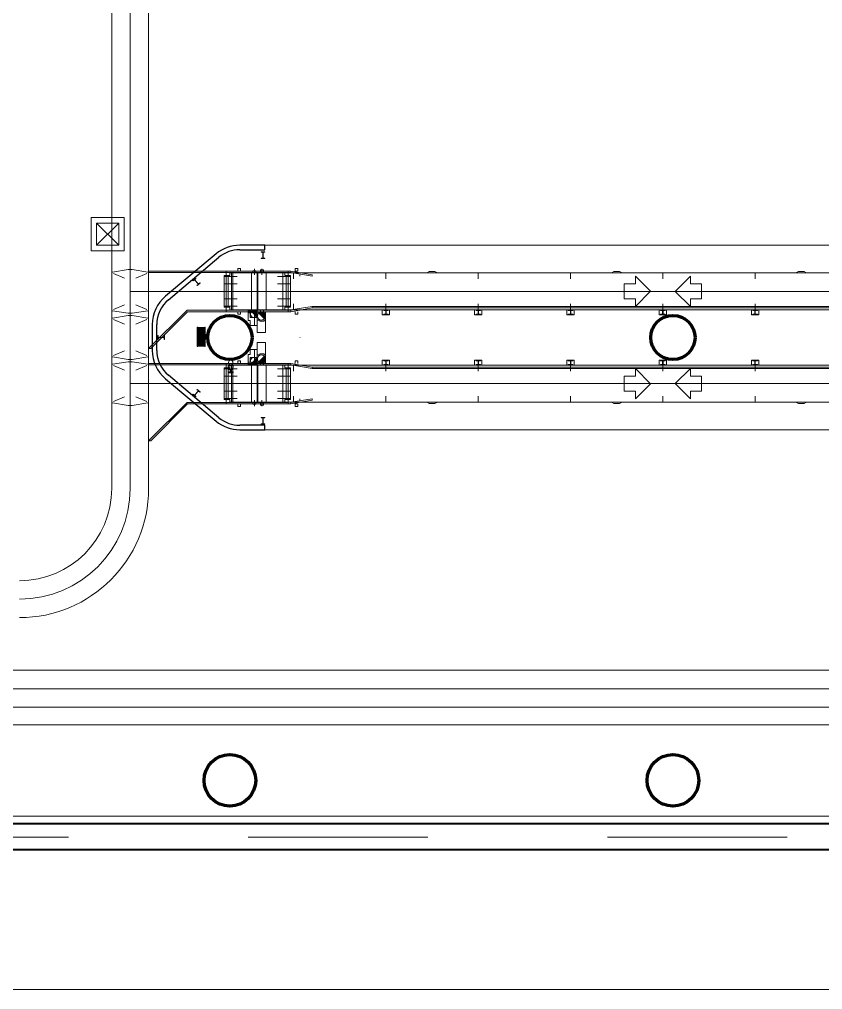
# Model space of a CAD drawing. Header units: metres. Extents: x 1807 to 3745, y 842 to 1968.
# Drawn here: x 3480.3 to 3502.06, y 1254.33 to 1280.62 of the extents above; entities that cross this region are included whole.
import ezdxf

# ---------------------------------------------------------------- set-up
doc = ezdxf.new("R2010")
doc.units = ezdxf.units.M
doc.header["$MEASUREMENT"] = 0
doc.linetypes.add('DGN1', pattern=[7.299439, 0, -7.299439])
doc.linetypes.add('DGN2', pattern=[9.732586, 4.866293, -4.866293])
doc.layers.add('Level 1', color=7, linetype='Continuous', lineweight=0)

msp = doc.modelspace()

# ---------------------------------------------------------------- linework, layer by layer
at = {"layer": 'Level 1', "color": 7, "linetype": 'Continuous', "lineweight": 0}
for p, q in [((3482.8, 1267.909), (3482.8, 1392.8)), ((3483.8, 1267.909), (3483.8, 1392.8)), ((3482.24, 1275.25), (3483.14, 1275.25)), ((3482.24, 1274.35), (3482.24, 1275.25)), ((3482.39, 1275.1), (3482.99, 1274.5)), ((3482.99, 1275.1), (3482.39, 1274.5)), ((3483.14, 1275.25), (3483.14, 1274.35)), ((3483.14, 1274.35), (3482.24, 1274.35)), ((3485.627, 1274.266), (3484.257, 1273.116)), ((3511.63, 1274.5), (3486.27, 1274.5)), ((3482.8, 1273.749), (3482.8, 1272.751)), ((3483.25, 1273.845), (3482.821, 1273.774)), ((3482.85, 1273.738), (3483.15, 1273.611)), ((3483.35, 1273.845), (3483.25, 1273.845)), ((3483.35, 1273.845), (3483.779, 1273.774)), ((3483.75, 1273.738), (3483.45, 1273.611)), ((3485.18, 1273.8), (3483.8, 1273.8)), ((3485.18, 1273.76), (3483.8, 1273.76)), ((3483.8, 1273.749), (3483.8, 1272.751)), ((3483.8, 1273.749), (3483.8, 1272.751)), ((3485.9, 1273.8), (3485.18, 1273.8)), ((3485.9, 1273.76), (3485.18, 1273.76)), ((3485.9, 1273.8), (3487.654, 1273.8)), ((3485.9, 1273.8), (3485.9, 1272.7)), ((3485.9, 1273.76), (3487.654, 1273.76)), ((3485.997, 1273.75), (3486.047, 1273.75)), ((3485.997, 1273.68), (3485.997, 1273.75)), ((3511.853, 1273.75), (3486.047, 1273.75)), ((3486.07, 1273.75), (3487.462, 1273.75)), ((3486.215, 1273.8), (3486.215, 1273.87)), ((3486.215, 1273.87), (3486.285, 1273.87)), ((3486.285, 1273.8), (3486.285, 1273.87)), ((3486.589, 1273.76), (3486.739, 1273.76)), ((3486.624, 1273.81), (3486.704, 1273.81)), ((3486.624, 1273.81), (3486.624, 1273.76)), ((3486.704, 1273.81), (3486.704, 1273.76)), ((3486.768, 1273.76), (3486.968, 1273.76)), ((3486.828, 1273.83), (3486.828, 1273.76)), ((3486.828, 1273.83), (3486.908, 1273.83)), ((3486.908, 1273.83), (3486.908, 1273.76)), ((3487.489, 1273.75), (3487.439, 1273.75)), ((3487.489, 1273.68), (3487.489, 1273.75)), ((3487.654, 1273.76), (3487.654, 1273.8)), ((3488.228, 1273.7), (3487.654, 1273.8)), ((3487.654, 1273.76), (3488.228, 1273.66)), ((3487.728, 1273.75), (3487.728, 1273.59)), ((3487.768, 1273.8), (3487.768, 1273.87)), ((3487.768, 1273.87), (3487.838, 1273.87)), ((3487.768, 1273.8), (3487.838, 1273.8)), ((3487.838, 1273.8), (3487.838, 1273.87)), ((3490.228, 1273.75), (3490.228, 1273.59)), ((3491.334, 1273.75), (3491.403, 1273.79)), ((3491.553, 1273.79), (3491.403, 1273.79)), ((3491.553, 1273.79), (3491.623, 1273.75)), ((3492.728, 1273.75), (3492.728, 1273.59)), ((3495.228, 1273.75), (3495.228, 1273.59)), ((3496.334, 1273.75), (3496.403, 1273.79)), ((3496.553, 1273.79), (3496.403, 1273.79)), ((3496.553, 1273.79), (3496.623, 1273.75)), ((3497.728, 1273.75), (3497.728, 1273.59)), ((3500.228, 1273.75), (3500.228, 1273.59)), ((3501.403, 1273.79), (3501.334, 1273.75)), ((3501.403, 1273.79), (3501.553, 1273.79)), ((3501.623, 1273.75), (3501.553, 1273.79)), ((3485.847, 1273.68), (3485.847, 1272.82)), ((3485.847, 1273.68), (3485.997, 1273.68)), ((3485.847, 1273.65), (3486.197, 1273.65)), ((3487.639, 1273.65), (3487.289, 1273.65)), ((3487.639, 1273.68), (3487.489, 1273.68)), ((3487.639, 1272.82), (3487.639, 1273.68)), ((3487.898, 1273.7), (3487.898, 1273.66)), ((3488.228, 1273.66), (3488.228, 1273.7)), ((3496.984, 1273.662), (3497.394, 1273.252)), ((3496.984, 1273.452), (3496.984, 1273.662)), ((3483.299, 1273.249), (3483.301, 1273.251)), ((3483.299, 1273.251), (3483.301, 1273.249)), ((3483.299, 1273.251), (3483.301, 1273.249)), ((3483.301, 1273.251), (3483.299, 1273.249)), ((3485.179, 1273.249), (3485.181, 1273.251)), ((3485.179, 1273.251), (3485.181, 1273.249)), ((3485.847, 1273.45), (3486.197, 1273.45)), ((3485.847, 1273.25), (3486.197, 1273.25)), ((3487.639, 1273.45), (3487.289, 1273.45)), ((3487.639, 1273.25), (3487.289, 1273.25)), ((3496.684, 1273.052), (3496.684, 1273.452)), ((3496.684, 1273.452), (3496.984, 1273.452)), ((3496.984, 1272.842), (3497.394, 1273.252)), ((3485.847, 1273.05), (3486.197, 1273.05)), ((3487.639, 1273.05), (3487.289, 1273.05)), ((3496.684, 1273.052), (3496.984, 1273.052)), ((3496.984, 1272.842), (3496.984, 1273.052)), ((3483.25, 1272.655), (3482.821, 1272.727)), ((3482.85, 1272.762), (3483.15, 1272.889)), ((3483.35, 1272.655), (3483.779, 1272.727)), ((3483.75, 1272.762), (3483.45, 1272.889)), ((3484.84, 1272.74), (3483.8, 1271.7)), ((3484.857, 1272.7), (3483.857, 1271.7)), ((3485.18, 1272.74), (3484.84, 1272.74)), ((3485.18, 1272.7), (3484.857, 1272.7)), ((3485.9, 1272.74), (3485.18, 1272.74)), ((3485.9, 1272.7), (3485.18, 1272.7)), ((3485.847, 1272.85), (3486.197, 1272.85)), ((3485.847, 1272.82), (3485.997, 1272.82)), ((3485.9, 1272.74), (3487.654, 1272.74)), ((3485.9, 1272.7), (3487.654, 1272.7)), ((3485.997, 1272.82), (3485.997, 1272.75)), ((3485.997, 1272.75), (3486.047, 1272.75)), ((3486.047, 1272.75), (3487.462, 1272.75)), ((3486.215, 1272.7), (3486.215, 1272.63)), ((3486.285, 1272.7), (3486.285, 1272.63)), ((3486.744, 1272.72), (3486.494, 1272.72)), ((3486.494, 1272.72), (3486.494, 1272.67)), ((3486.589, 1272.74), (3486.739, 1272.74)), ((3486.721, 1272.568), (3486.592, 1272.697)), ((3486.733, 1272.586), (3486.609, 1272.709)), ((3486.624, 1272.74), (3486.624, 1272.72)), ((3486.741, 1272.607), (3486.63, 1272.717)), ((3486.744, 1272.634), (3486.657, 1272.72)), ((3486.964, 1272.69), (3486.664, 1272.69)), ((3486.664, 1272.69), (3486.664, 1272.63)), ((3486.704, 1272.74), (3486.704, 1272.72)), ((3486.744, 1272.72), (3486.744, 1272.538)), ((3486.768, 1272.74), (3486.968, 1272.74)), ((3486.828, 1272.74), (3486.828, 1272.69)), ((3486.961, 1272.554), (3486.828, 1272.687)), ((3486.964, 1272.587), (3486.861, 1272.69)), ((3486.908, 1272.74), (3486.908, 1272.69)), ((3486.964, 1272.69), (3486.964, 1272.472)), ((3487.639, 1272.85), (3487.289, 1272.85)), ((3487.489, 1272.75), (3487.439, 1272.75)), ((3487.639, 1272.82), (3487.489, 1272.82)), ((3487.489, 1272.82), (3487.489, 1272.75)), ((3511.853, 1272.75), (3487.489, 1272.75)), ((3488.228, 1272.84), (3487.654, 1272.75)), ((3487.654, 1272.7), (3488.228, 1272.8)), ((3487.654, 1272.7), (3487.654, 1272.75)), ((3487.728, 1272.91), (3487.728, 1272.75)), ((3487.768, 1272.7), (3487.768, 1272.63)), ((3487.838, 1272.7), (3487.838, 1272.63)), ((3507.818, 1272.84), (3488.228, 1272.84)), ((3488.228, 1272.8), (3488.228, 1272.84)), ((3507.228, 1272.8), (3488.228, 1272.8)), ((3490.128, 1272.616), (3490.128, 1272.75)), ((3490.128, 1272.75), (3490.328, 1272.75)), ((3490.168, 1272.74), (3490.288, 1272.74)), ((3490.168, 1272.74), (3490.168, 1272.73)), ((3490.168, 1272.73), (3490.223, 1272.73)), ((3490.188, 1272.75), (3490.188, 1272.74)), ((3490.223, 1272.73), (3490.223, 1272.636)), ((3490.228, 1272.91), (3490.228, 1272.75)), ((3490.233, 1272.73), (3490.288, 1272.73)), ((3490.233, 1272.73), (3490.233, 1272.636)), ((3490.268, 1272.75), (3490.268, 1272.74)), ((3490.288, 1272.74), (3490.288, 1272.73)), ((3490.328, 1272.616), (3490.328, 1272.75)), ((3492.628, 1272.616), (3492.628, 1272.75)), ((3492.628, 1272.75), (3492.828, 1272.75)), ((3492.668, 1272.74), (3492.788, 1272.74)), ((3492.668, 1272.74), (3492.668, 1272.73)), ((3492.668, 1272.73), (3492.723, 1272.73)), ((3492.688, 1272.75), (3492.688, 1272.74)), ((3492.723, 1272.73), (3492.723, 1272.636)), ((3492.728, 1272.91), (3492.728, 1272.75)), ((3492.733, 1272.73), (3492.788, 1272.73)), ((3492.733, 1272.73), (3492.733, 1272.636)), ((3492.768, 1272.75), (3492.768, 1272.74)), ((3492.788, 1272.74), (3492.788, 1272.73)), ((3492.828, 1272.616), (3492.828, 1272.75)), ((3495.128, 1272.616), (3495.128, 1272.75)), ((3495.128, 1272.75), (3495.328, 1272.75)), ((3495.168, 1272.74), (3495.288, 1272.74)), ((3495.168, 1272.74), (3495.168, 1272.73)), ((3495.168, 1272.73), (3495.223, 1272.73)), ((3495.188, 1272.75), (3495.188, 1272.74)), ((3495.223, 1272.73), (3495.223, 1272.636)), ((3495.228, 1272.91), (3495.228, 1272.75)), ((3495.233, 1272.73), (3495.288, 1272.73)), ((3495.233, 1272.73), (3495.233, 1272.636)), ((3495.268, 1272.75), (3495.268, 1272.74)), ((3495.288, 1272.74), (3495.288, 1272.73)), ((3495.328, 1272.616), (3495.328, 1272.75)), ((3497.628, 1272.616), (3497.628, 1272.75)), ((3497.628, 1272.75), (3497.828, 1272.75)), ((3497.668, 1272.74), (3497.788, 1272.74)), ((3497.668, 1272.74), (3497.668, 1272.73)), ((3497.668, 1272.73), (3497.723, 1272.73)), ((3497.688, 1272.75), (3497.688, 1272.74)), ((3497.723, 1272.73), (3497.723, 1272.636)), ((3497.728, 1272.91), (3497.728, 1272.75)), ((3497.733, 1272.73), (3497.788, 1272.73)), ((3497.733, 1272.73), (3497.733, 1272.636)), ((3497.768, 1272.75), (3497.768, 1272.74)), ((3497.788, 1272.74), (3497.788, 1272.73)), ((3497.828, 1272.616), (3497.828, 1272.75)), ((3500.128, 1272.616), (3500.128, 1272.75)), ((3500.128, 1272.75), (3500.328, 1272.75)), ((3500.168, 1272.74), (3500.288, 1272.74)), ((3500.168, 1272.74), (3500.168, 1272.73)), ((3500.168, 1272.73), (3500.223, 1272.73)), ((3500.188, 1272.75), (3500.188, 1272.74)), ((3500.223, 1272.73), (3500.223, 1272.636)), ((3500.228, 1272.91), (3500.228, 1272.75)), ((3500.233, 1272.73), (3500.288, 1272.73)), ((3500.233, 1272.73), (3500.233, 1272.636)), ((3500.268, 1272.75), (3500.268, 1272.74)), ((3500.288, 1272.74), (3500.288, 1272.73)), ((3500.328, 1272.616), (3500.328, 1272.75)), ((3482.8, 1272.499), (3482.8, 1271.501)), ((3483.25, 1272.595), (3482.821, 1272.523)), ((3482.85, 1272.488), (3483.15, 1272.361)), ((3483.35, 1272.655), (3483.25, 1272.655)), ((3483.35, 1272.595), (3483.25, 1272.595)), ((3483.299, 1272.626), (3483.301, 1272.624)), ((3483.301, 1272.626), (3483.299, 1272.624)), ((3483.35, 1272.595), (3483.779, 1272.523)), ((3483.75, 1272.488), (3483.45, 1272.361)), ((3483.8, 1272.499), (3483.8, 1271.501)), ((3483.8, 1272.499), (3483.8, 1271.501)), ((3486.215, 1272.63), (3486.285, 1272.63)), ((3486.554, 1272.67), (3486.494, 1272.67)), ((3486.554, 1272.67), (3486.554, 1272.538)), ((3486.744, 1272.538), (3486.554, 1272.538)), ((3486.736, 1272.63), (3486.664, 1272.63)), ((3486.736, 1272.63), (3486.736, 1272.472)), ((3486.808, 1272.472), (3486.736, 1272.472)), ((3486.936, 1272.508), (3486.782, 1272.663)), ((3486.951, 1272.529), (3486.803, 1272.677)), ((3486.808, 1272.472), (3486.808, 1272.442)), ((3486.928, 1272.442), (3486.808, 1272.442)), ((3486.964, 1272.472), (3486.928, 1272.472)), ((3486.928, 1272.472), (3486.928, 1272.442)), ((3487.768, 1272.63), (3487.838, 1272.63)), ((3490.128, 1272.616), (3490.328, 1272.616)), ((3490.168, 1272.636), (3490.168, 1272.626)), ((3490.168, 1272.636), (3490.223, 1272.636)), ((3490.168, 1272.626), (3490.288, 1272.626)), ((3490.233, 1272.636), (3490.288, 1272.636)), ((3490.288, 1272.636), (3490.288, 1272.626)), ((3492.628, 1272.616), (3492.828, 1272.616)), ((3492.668, 1272.636), (3492.668, 1272.626)), ((3492.668, 1272.636), (3492.723, 1272.636)), ((3492.668, 1272.626), (3492.788, 1272.626)), ((3492.733, 1272.636), (3492.788, 1272.636)), ((3492.788, 1272.636), (3492.788, 1272.626)), ((3495.128, 1272.616), (3495.328, 1272.616)), ((3495.168, 1272.636), (3495.168, 1272.626)), ((3495.168, 1272.636), (3495.223, 1272.636)), ((3495.168, 1272.626), (3495.288, 1272.626)), ((3495.233, 1272.636), (3495.288, 1272.636)), ((3495.288, 1272.636), (3495.288, 1272.626)), ((3497.628, 1272.616), (3497.828, 1272.616)), ((3497.668, 1272.636), (3497.668, 1272.626)), ((3497.668, 1272.636), (3497.723, 1272.636)), ((3497.668, 1272.626), (3497.788, 1272.626)), ((3497.733, 1272.636), (3497.788, 1272.636)), ((3497.788, 1272.636), (3497.788, 1272.626)), ((3500.128, 1272.616), (3500.328, 1272.616)), ((3500.168, 1272.636), (3500.168, 1272.626)), ((3500.168, 1272.636), (3500.223, 1272.636)), ((3500.168, 1272.626), (3500.288, 1272.626)), ((3500.233, 1272.636), (3500.288, 1272.636)), ((3500.288, 1272.636), (3500.288, 1272.626)), ((3483.9, 1272.35), (3483.9, 1271.65)), ((3485.13, 1272.264), (3485.13, 1271.774)), ((3485.149, 1272.264), (3485.149, 1271.774)), ((3485.167, 1272.264), (3485.167, 1271.774)), ((3485.186, 1272.264), (3485.186, 1271.774)), ((3485.204, 1272.264), (3485.204, 1271.774)), ((3485.223, 1272.264), (3485.223, 1271.774)), ((3485.241, 1272.261), (3485.241, 1271.774)), ((3485.241, 1272.261), (3485.241, 1271.774)), ((3485.26, 1272.264), (3485.26, 1271.774)), ((3485.278, 1272.264), (3485.278, 1271.774)), ((3485.297, 1272.264), (3485.297, 1271.774)), ((3485.316, 1272.264), (3485.316, 1271.774)), ((3483.299, 1272.001), (3483.301, 1271.999)), ((3483.301, 1272.001), (3483.299, 1271.999)), ((3487.899, 1271.999), (3487.901, 1272.001)), ((3487.899, 1272.001), (3487.901, 1271.999)), ((3482.85, 1271.512), (3483.15, 1271.639)), ((3483.75, 1271.512), (3483.45, 1271.639)), ((3483.857, 1271.7), (3483.8, 1271.7)), ((3483.25, 1271.405), (3482.821, 1271.477)), ((3483.35, 1271.405), (3483.25, 1271.405)), ((3483.299, 1271.376), (3483.301, 1271.374)), ((3483.301, 1271.376), (3483.299, 1271.374)), ((3483.35, 1271.405), (3483.779, 1271.477)), ((3486.215, 1271.3), (3486.215, 1271.37)), ((3486.215, 1271.37), (3486.285, 1271.37)), ((3486.285, 1271.3), (3486.285, 1271.37)), ((3486.744, 1271.462), (3486.554, 1271.462)), ((3486.554, 1271.33), (3486.554, 1271.462)), ((3486.721, 1271.432), (3486.592, 1271.303)), ((3486.733, 1271.415), (3486.609, 1271.291)), ((3486.741, 1271.393), (3486.63, 1271.283)), ((3486.744, 1271.367), (3486.657, 1271.28)), ((3486.736, 1271.37), (3486.664, 1271.37)), ((3486.664, 1271.31), (3486.664, 1271.37)), ((3486.736, 1271.37), (3486.736, 1271.528)), ((3486.808, 1271.528), (3486.736, 1271.528)), ((3486.744, 1271.28), (3486.744, 1271.462)), ((3486.936, 1271.492), (3486.782, 1271.338)), ((3486.951, 1271.471), (3486.803, 1271.323)), ((3486.928, 1271.558), (3486.808, 1271.558)), ((3486.808, 1271.528), (3486.808, 1271.558)), ((3486.961, 1271.446), (3486.828, 1271.313)), ((3486.964, 1271.413), (3486.861, 1271.31)), ((3486.928, 1271.528), (3486.928, 1271.558)), ((3486.964, 1271.528), (3486.928, 1271.528)), ((3486.964, 1271.31), (3486.964, 1271.528)), ((3487.768, 1271.3), (3487.768, 1271.37)), ((3487.768, 1271.37), (3487.838, 1271.37)), ((3487.838, 1271.3), (3487.838, 1271.37)), ((3490.128, 1271.384), (3490.128, 1271.25)), ((3490.128, 1271.384), (3490.328, 1271.384)), ((3490.168, 1271.374), (3490.288, 1271.374)), ((3490.168, 1271.364), (3490.168, 1271.374)), ((3490.168, 1271.364), (3490.223, 1271.364)), ((3490.223, 1271.27), (3490.223, 1271.364)), ((3490.233, 1271.364), (3490.288, 1271.364)), ((3490.233, 1271.27), (3490.233, 1271.364)), ((3490.288, 1271.364), (3490.288, 1271.374)), ((3490.328, 1271.384), (3490.328, 1271.25)), ((3492.628, 1271.384), (3492.628, 1271.25)), ((3492.628, 1271.384), (3492.828, 1271.384)), ((3492.668, 1271.374), (3492.788, 1271.374)), ((3492.668, 1271.364), (3492.668, 1271.374)), ((3492.668, 1271.364), (3492.723, 1271.364)), ((3492.723, 1271.27), (3492.723, 1271.364)), ((3492.733, 1271.364), (3492.788, 1271.364)), ((3492.733, 1271.27), (3492.733, 1271.364)), ((3492.788, 1271.364), (3492.788, 1271.374)), ((3492.828, 1271.384), (3492.828, 1271.25)), ((3495.128, 1271.384), (3495.128, 1271.25)), ((3495.128, 1271.384), (3495.328, 1271.384)), ((3495.168, 1271.374), (3495.288, 1271.374)), ((3495.168, 1271.364), (3495.168, 1271.374)), ((3495.168, 1271.364), (3495.223, 1271.364)), ((3495.223, 1271.27), (3495.223, 1271.364)), ((3495.233, 1271.364), (3495.288, 1271.364)), ((3495.233, 1271.27), (3495.233, 1271.364)), ((3495.288, 1271.364), (3495.288, 1271.374)), ((3495.328, 1271.384), (3495.328, 1271.25)), ((3497.628, 1271.384), (3497.628, 1271.25)), ((3497.628, 1271.384), (3497.828, 1271.384)), ((3497.668, 1271.374), (3497.788, 1271.374)), ((3497.668, 1271.364), (3497.668, 1271.374)), ((3497.668, 1271.364), (3497.723, 1271.364)), ((3497.723, 1271.27), (3497.723, 1271.364)), ((3497.733, 1271.364), (3497.788, 1271.364)), ((3497.733, 1271.27), (3497.733, 1271.364)), ((3497.788, 1271.364), (3497.788, 1271.374)), ((3497.828, 1271.384), (3497.828, 1271.25)), ((3500.128, 1271.384), (3500.128, 1271.25)), ((3500.128, 1271.384), (3500.328, 1271.384)), ((3500.168, 1271.374), (3500.288, 1271.374)), ((3500.168, 1271.364), (3500.168, 1271.374)), ((3500.168, 1271.364), (3500.223, 1271.364)), ((3500.223, 1271.27), (3500.223, 1271.364)), ((3500.233, 1271.364), (3500.288, 1271.364)), ((3500.233, 1271.27), (3500.233, 1271.364)), ((3500.288, 1271.364), (3500.288, 1271.374)), ((3500.328, 1271.384), (3500.328, 1271.25)), ((3482.8, 1271.249), (3482.8, 1270.251)), ((3483.25, 1271.345), (3482.821, 1271.273)), ((3482.85, 1271.238), (3483.15, 1271.111)), ((3483.35, 1271.345), (3483.25, 1271.345)), ((3483.35, 1271.345), (3483.779, 1271.273)), ((3483.75, 1271.238), (3483.45, 1271.111)), ((3485.18, 1271.3), (3483.8, 1271.3)), ((3485.18, 1271.26), (3483.8, 1271.26)), ((3483.8, 1271.249), (3483.8, 1270.251)), ((3483.8, 1271.249), (3483.8, 1270.251)), ((3485.9, 1271.3), (3485.18, 1271.3)), ((3485.9, 1271.26), (3485.18, 1271.26)), ((3485.847, 1270.32), (3485.847, 1271.18)), ((3485.847, 1271.18), (3485.997, 1271.18)), ((3485.847, 1271.15), (3486.197, 1271.15)), ((3485.9, 1271.3), (3487.654, 1271.3)), ((3485.9, 1271.3), (3485.9, 1270.2)), ((3485.9, 1271.26), (3487.654, 1271.26)), ((3485.976, 1271.243), (3485.976, 1271.258)), ((3486.071, 1271.143), (3485.976, 1271.143)), ((3485.976, 1271.143), (3485.976, 1271.133)), ((3485.976, 1271.133), (3486.071, 1271.133)), ((3485.985, 1271.261), (3485.985, 1271.277)), ((3485.997, 1271.25), (3486.047, 1271.25)), ((3485.997, 1271.18), (3485.997, 1271.25)), ((3486.046, 1271.133), (3486.001, 1271.133)), ((3486.001, 1271.133), (3486.001, 1271.124)), ((3486.005, 1271.243), (3486.005, 1271.258)), ((3486.016, 1271.101), (3486.012, 1271.101)), ((3486.013, 1271.121), (3486.013, 1271.133)), ((3486.031, 1271.101), (3486.016, 1271.101)), ((3486.016, 1271.101), (3486.016, 1271.066)), ((3486.036, 1271.101), (3486.031, 1271.101)), ((3486.031, 1271.066), (3486.031, 1271.101)), ((3486.034, 1271.121), (3486.034, 1271.133)), ((3486.042, 1271.243), (3486.042, 1271.258)), ((3486.046, 1271.121), (3486.046, 1271.133)), ((3511.853, 1271.25), (3486.047, 1271.25)), ((3486.062, 1271.277), (3486.062, 1271.261)), ((3486.07, 1271.258), (3486.071, 1271.258)), ((3486.071, 1271.258), (3486.071, 1271.243)), ((3486.071, 1271.133), (3486.071, 1271.143)), ((3486.554, 1271.33), (3486.494, 1271.33)), ((3486.494, 1271.28), (3486.494, 1271.33)), ((3486.744, 1271.28), (3486.494, 1271.28)), ((3486.589, 1271.26), (3486.739, 1271.26)), ((3486.624, 1271.26), (3486.624, 1271.28)), ((3486.964, 1271.31), (3486.664, 1271.31)), ((3486.704, 1271.26), (3486.704, 1271.28)), ((3486.768, 1271.26), (3486.968, 1271.26)), ((3486.828, 1271.26), (3486.828, 1271.31)), ((3486.908, 1271.26), (3486.908, 1271.31)), ((3487.639, 1271.15), (3487.289, 1271.15)), ((3487.489, 1271.25), (3487.439, 1271.25)), ((3487.489, 1271.18), (3487.489, 1271.25)), ((3487.639, 1271.18), (3487.489, 1271.18)), ((3487.639, 1271.18), (3487.639, 1270.32)), ((3487.654, 1271.26), (3487.654, 1271.3)), ((3488.228, 1271.2), (3487.654, 1271.3)), ((3487.654, 1271.26), (3488.228, 1271.16)), ((3487.728, 1271.09), (3487.728, 1271.25)), ((3507.228, 1271.2), (3488.228, 1271.2)), ((3488.228, 1271.16), (3488.228, 1271.2)), ((3507.818, 1271.16), (3488.228, 1271.16)), ((3490.128, 1271.25), (3490.328, 1271.25)), ((3490.168, 1271.27), (3490.223, 1271.27)), ((3490.168, 1271.26), (3490.168, 1271.27)), ((3490.168, 1271.26), (3490.288, 1271.26)), ((3490.188, 1271.25), (3490.188, 1271.26)), ((3490.228, 1271.09), (3490.228, 1271.25)), ((3490.233, 1271.27), (3490.288, 1271.27)), ((3490.268, 1271.25), (3490.268, 1271.26)), ((3490.288, 1271.26), (3490.288, 1271.27)), ((3492.628, 1271.25), (3492.828, 1271.25)), ((3492.668, 1271.27), (3492.723, 1271.27)), ((3492.668, 1271.26), (3492.668, 1271.27)), ((3492.668, 1271.26), (3492.788, 1271.26)), ((3492.688, 1271.25), (3492.688, 1271.26)), ((3492.728, 1271.09), (3492.728, 1271.25)), ((3492.733, 1271.27), (3492.788, 1271.27)), ((3492.768, 1271.25), (3492.768, 1271.26)), ((3492.788, 1271.26), (3492.788, 1271.27)), ((3495.128, 1271.25), (3495.328, 1271.25)), ((3495.168, 1271.27), (3495.223, 1271.27)), ((3495.168, 1271.26), (3495.168, 1271.27)), ((3495.168, 1271.26), (3495.288, 1271.26)), ((3495.188, 1271.25), (3495.188, 1271.26)), ((3495.228, 1271.09), (3495.228, 1271.25)), ((3495.233, 1271.27), (3495.288, 1271.27)), ((3495.268, 1271.25), (3495.268, 1271.26)), ((3495.288, 1271.26), (3495.288, 1271.27)), ((3496.984, 1271.158), (3497.394, 1270.748)), ((3496.984, 1271.158), (3496.984, 1270.948)), ((3497.628, 1271.25), (3497.828, 1271.25)), ((3497.668, 1271.27), (3497.723, 1271.27)), ((3497.668, 1271.26), (3497.668, 1271.27)), ((3497.668, 1271.26), (3497.788, 1271.26)), ((3497.688, 1271.25), (3497.688, 1271.26)), ((3497.728, 1271.09), (3497.728, 1271.25)), ((3497.733, 1271.27), (3497.788, 1271.27)), ((3497.768, 1271.25), (3497.768, 1271.26)), ((3497.788, 1271.26), (3497.788, 1271.27)), ((3500.128, 1271.25), (3500.328, 1271.25)), ((3500.168, 1271.27), (3500.223, 1271.27)), ((3500.168, 1271.26), (3500.168, 1271.27)), ((3500.168, 1271.26), (3500.288, 1271.26)), ((3500.188, 1271.25), (3500.188, 1271.26)), ((3500.228, 1271.09), (3500.228, 1271.25)), ((3500.233, 1271.27), (3500.288, 1271.27)), ((3500.268, 1271.25), (3500.268, 1271.26)), ((3500.288, 1271.26), (3500.288, 1271.27)), ((3484.257, 1270.884), (3485.627, 1269.734)), ((3485.847, 1270.95), (3486.197, 1270.95)), ((3486.091, 1271.066), (3485.956, 1271.066)), ((3485.956, 1271.066), (3485.956, 1271.046)), ((3485.956, 1271.046), (3486.091, 1271.046)), ((3486.016, 1271.066), (3486.031, 1271.066)), ((3486.091, 1271.046), (3486.091, 1271.066)), ((3487.639, 1270.95), (3487.289, 1270.95)), ((3496.684, 1270.948), (3496.684, 1270.548)), ((3496.684, 1270.948), (3496.984, 1270.948)), ((3483.299, 1270.749), (3483.301, 1270.751)), ((3483.299, 1270.751), (3483.301, 1270.749)), ((3483.299, 1270.751), (3483.301, 1270.749)), ((3483.301, 1270.751), (3483.299, 1270.749)), ((3485.179, 1270.749), (3485.181, 1270.751)), ((3485.179, 1270.751), (3485.181, 1270.749)), ((3485.847, 1270.75), (3486.197, 1270.75)), ((3487.639, 1270.75), (3487.289, 1270.75)), ((3496.984, 1270.338), (3497.394, 1270.748)), ((3482.85, 1270.262), (3483.15, 1270.389)), ((3483.75, 1270.262), (3483.45, 1270.389)), ((3485.847, 1270.55), (3486.197, 1270.55)), ((3485.847, 1270.35), (3486.197, 1270.35)), ((3485.847, 1270.32), (3485.997, 1270.32)), ((3485.997, 1270.32), (3485.997, 1270.25)), ((3487.639, 1270.55), (3487.289, 1270.55)), ((3487.639, 1270.35), (3487.289, 1270.35)), ((3487.639, 1270.32), (3487.489, 1270.32)), ((3487.489, 1270.32), (3487.489, 1270.25)), ((3488.228, 1270.34), (3487.654, 1270.25)), ((3487.728, 1270.25), (3487.728, 1270.41)), ((3487.898, 1270.3), (3487.898, 1270.34)), ((3488.228, 1270.3), (3488.228, 1270.34)), ((3490.228, 1270.25), (3490.228, 1270.41)), ((3492.728, 1270.25), (3492.728, 1270.41)), ((3495.228, 1270.25), (3495.228, 1270.41)), ((3496.684, 1270.548), (3496.984, 1270.548)), ((3496.984, 1270.548), (3496.984, 1270.338)), ((3497.728, 1270.25), (3497.728, 1270.41)), ((3500.228, 1270.25), (3500.228, 1270.41)), ((3483.25, 1270.155), (3482.821, 1270.227)), ((3483.35, 1270.155), (3483.25, 1270.155)), ((3483.299, 1270.126), (3483.301, 1270.124)), ((3483.301, 1270.126), (3483.299, 1270.124)), ((3483.35, 1270.155), (3483.779, 1270.227)), ((3484.84, 1270.24), (3483.8, 1269.2)), ((3484.857, 1270.2), (3483.857, 1269.2)), ((3485.18, 1270.24), (3484.84, 1270.24)), ((3485.18, 1270.2), (3484.857, 1270.2)), ((3485.9, 1270.24), (3485.18, 1270.24)), ((3485.9, 1270.2), (3485.18, 1270.2)), ((3485.9, 1270.24), (3487.59, 1270.24)), ((3485.9, 1270.2), (3487.654, 1270.2)), ((3485.997, 1270.25), (3486.047, 1270.25)), ((3511.853, 1270.25), (3486.047, 1270.25)), ((3486.215, 1270.2), (3486.215, 1270.13)), ((3486.215, 1270.13), (3486.285, 1270.13)), ((3486.285, 1270.2), (3486.285, 1270.13)), ((3486.589, 1270.24), (3486.739, 1270.24)), ((3486.624, 1270.19), (3486.624, 1270.24)), ((3486.624, 1270.19), (3486.704, 1270.19)), ((3486.704, 1270.19), (3486.704, 1270.24)), ((3486.768, 1270.24), (3486.968, 1270.24)), ((3486.828, 1270.17), (3486.828, 1270.24)), ((3486.828, 1270.17), (3486.908, 1270.17)), ((3486.908, 1270.17), (3486.908, 1270.24)), ((3487.489, 1270.25), (3487.439, 1270.25)), ((3487.654, 1270.2), (3488.228, 1270.3)), ((3487.654, 1270.2), (3487.654, 1270.25)), ((3487.768, 1270.2), (3487.838, 1270.2)), ((3487.768, 1270.2), (3487.768, 1270.13)), ((3487.768, 1270.13), (3487.838, 1270.13)), ((3487.838, 1270.2), (3487.838, 1270.13)), ((3491.334, 1270.25), (3491.403, 1270.21)), ((3491.553, 1270.21), (3491.403, 1270.21)), ((3491.553, 1270.21), (3491.623, 1270.25)), ((3496.334, 1270.25), (3496.403, 1270.21)), ((3496.553, 1270.21), (3496.403, 1270.21)), ((3496.553, 1270.21), (3496.623, 1270.25)), ((3501.403, 1270.21), (3501.334, 1270.25)), ((3501.403, 1270.21), (3501.553, 1270.21)), ((3501.623, 1270.25), (3501.553, 1270.21)), ((3486.27, 1269.5), (3511.63, 1269.5)), ((3483.857, 1269.2), (3483.8, 1269.2)), ((3448.4, 1262.982), (3511.6, 1262.982)), ((3448.4, 1261.982), (3511.6, 1261.982)), ((3520.7, 1261.5), (3403.17, 1261.5)), ((3511.42, 1259.03), (3448.58, 1259.03))]:
    msp.add_line(p, q, dxfattribs=at)
at = {"layer": 'Level 1', "color": 7, "linetype": 'Continuous', "lineweight": 0, "ltscale": 4}
for p, q in [((3483.3, 1267.909), (3483.3, 1392.8)), ((3485.902, 1273.8), (3485.902, 1272.715)), ((3486.047, 1273.75), (3486.047, 1272.75)), ((3486.078, 1273.75), (3486.078, 1272.75)), ((3486.589, 1273.75), (3486.589, 1272.75)), ((3486.664, 1273.7), (3486.664, 1273.864)), ((3486.739, 1273.75), (3486.739, 1272.75)), ((3486.755, 1273.75), (3486.755, 1272.75)), ((3486.868, 1273.7), (3486.868, 1273.864)), ((3486.981, 1273.75), (3486.981, 1272.75)), ((3487.439, 1272.75), (3487.439, 1273.75)), ((3487.584, 1272.7), (3487.584, 1273.785)), ((3485.957, 1273.68), (3485.957, 1272.82)), ((3487.529, 1272.82), (3487.529, 1273.68)), ((3498.473, 1273.66), (3498.063, 1273.25)), ((3498.473, 1273.45), (3498.473, 1273.66)), ((3483.3, 1273.25), (3485.18, 1273.25)), ((3485.18, 1273.25), (3512.72, 1273.25)), ((3498.473, 1272.84), (3498.063, 1273.25)), ((3498.773, 1273.45), (3498.473, 1273.45)), ((3498.773, 1273.05), (3498.773, 1273.45)), ((3498.473, 1272.84), (3498.473, 1273.05)), ((3498.773, 1273.05), (3498.473, 1273.05)), ((3486.494, 1272.67), (3486.494, 1272.458)), ((3486.554, 1272.458), (3486.494, 1272.458)), ((3486.554, 1272.458), (3486.554, 1272.326)), ((3486.664, 1272.63), (3486.664, 1272.322)), ((3486.744, 1272.326), (3486.744, 1272.538)), ((3486.964, 1272.134), (3486.964, 1272.472)), ((3486.554, 1272.326), (3486.744, 1272.326)), ((3486.736, 1272.322), (3486.664, 1272.322)), ((3486.736, 1272.322), (3486.736, 1272.134)), ((3486.736, 1272.134), (3486.964, 1272.134)), ((3486.554, 1271.674), (3486.744, 1271.674)), ((3486.554, 1271.542), (3486.554, 1271.674)), ((3486.664, 1271.37), (3486.664, 1271.678)), ((3486.736, 1271.678), (3486.664, 1271.678)), ((3486.736, 1271.866), (3486.964, 1271.866)), ((3486.736, 1271.678), (3486.736, 1271.866)), ((3486.744, 1271.674), (3486.744, 1271.462)), ((3486.964, 1271.866), (3486.964, 1271.528)), ((3486.494, 1271.33), (3486.494, 1271.542)), ((3486.554, 1271.542), (3486.494, 1271.542)), ((3485.902, 1270.2), (3485.902, 1271.285)), ((3485.957, 1270.32), (3485.957, 1271.18)), ((3486.047, 1270.25), (3486.047, 1271.25)), ((3486.078, 1270.25), (3486.078, 1271.25)), ((3486.589, 1270.25), (3486.589, 1271.25)), ((3486.739, 1270.25), (3486.739, 1271.25)), ((3486.755, 1270.25), (3486.755, 1271.25)), ((3486.981, 1270.25), (3486.981, 1271.25)), ((3487.439, 1271.25), (3487.439, 1270.25)), ((3487.529, 1271.18), (3487.529, 1270.32)), ((3487.584, 1271.3), (3487.584, 1270.215)), ((3498.473, 1271.16), (3498.063, 1270.75)), ((3498.473, 1271.16), (3498.473, 1270.95)), ((3498.773, 1270.95), (3498.473, 1270.95)), ((3498.773, 1270.95), (3498.773, 1270.55)), ((3483.3, 1270.75), (3485.18, 1270.75)), ((3485.18, 1270.75), (3512.72, 1270.75)), ((3498.473, 1270.34), (3498.063, 1270.75)), ((3498.473, 1270.55), (3498.473, 1270.34)), ((3498.773, 1270.55), (3498.473, 1270.55)), ((3486.664, 1270.3), (3486.664, 1270.136)), ((3486.868, 1270.3), (3486.868, 1270.136)), ((3448.4, 1262.482), (3511.6, 1262.482))]:
    msp.add_line(p, q, dxfattribs=at)
at = {"layer": 'Level 1', "color": 7, "linetype": 'Continuous', "lineweight": 13}
for p, q in [((3482.39, 1275.1), (3482.99, 1275.1)), ((3482.39, 1274.5), (3482.39, 1275.1)), ((3482.99, 1275.1), (3482.99, 1274.5)), ((3482.99, 1274.5), (3482.39, 1274.5)), ((3486.849, 1274.322), (3486.95, 1274.322)), ((3486.849, 1274.314), (3486.849, 1274.322)), ((3486.889, 1274.314), (3486.849, 1274.314)), ((3486.897, 1274.16), (3486.897, 1274.307)), ((3486.902, 1274.307), (3486.902, 1274.16)), ((3486.95, 1274.314), (3486.909, 1274.314)), ((3486.95, 1274.322), (3486.95, 1274.314)), ((3486.849, 1274.144), (3486.849, 1274.152)), ((3486.849, 1274.152), (3486.889, 1274.152)), ((3486.95, 1274.144), (3486.849, 1274.144)), ((3486.909, 1274.152), (3486.95, 1274.152)), ((3486.95, 1274.152), (3486.95, 1274.144)), ((3485.077, 1273.609), (3485, 1273.543)), ((3485, 1273.543), (3485.005, 1273.537)), ((3485.005, 1273.537), (3485.036, 1273.564)), ((3485.047, 1273.563), (3485.141, 1273.45)), ((3485.145, 1273.453), (3485.05, 1273.566)), ((3485.051, 1273.576), (3485.083, 1273.603)), ((3485.083, 1273.603), (3485.077, 1273.609)), ((3485.114, 1273.407), (3485.192, 1273.472)), ((3485.187, 1273.479), (3485.155, 1273.452)), ((3485.192, 1273.472), (3485.187, 1273.479)), ((3485.14, 1273.439), (3485.109, 1273.413)), ((3485.109, 1273.413), (3485.114, 1273.407)), ((3485.114, 1272.284), (3485.114, 1271.754)), ((3485.129, 1272.284), (3485.114, 1272.284)), ((3485.129, 1271.754), (3485.129, 1272.284)), ((3485.319, 1272.284), (3485.319, 1271.754)), ((3485.333, 1272.284), (3485.319, 1272.284)), ((3485.333, 1271.754), (3485.333, 1272.284)), ((3484.05, 1271.949), (3484.05, 1272.051)), ((3484.05, 1272.051), (3484.058, 1272.051)), ((3484.058, 1271.949), (3484.05, 1271.949)), ((3484.058, 1272.051), (3484.058, 1272.01)), ((3484.058, 1271.99), (3484.058, 1271.949)), ((3484.066, 1272.002), (3484.212, 1272.002)), ((3484.212, 1271.998), (3484.066, 1271.998)), ((3484.22, 1272.01), (3484.22, 1272.051)), ((3484.22, 1272.051), (3484.228, 1272.051)), ((3484.22, 1271.949), (3484.22, 1271.99)), ((3484.228, 1271.949), (3484.22, 1271.949)), ((3484.228, 1272.051), (3484.228, 1271.949)), ((3485.114, 1271.754), (3485.129, 1271.754)), ((3485.319, 1271.754), (3485.333, 1271.754)), ((3485.109, 1270.587), (3485.114, 1270.593)), ((3485.14, 1270.561), (3485.109, 1270.587)), ((3485.114, 1270.593), (3485.192, 1270.528)), ((3485, 1270.457), (3485.005, 1270.463)), ((3485.077, 1270.391), (3485, 1270.457)), ((3485.005, 1270.463), (3485.036, 1270.436)), ((3485.047, 1270.437), (3485.141, 1270.55)), ((3485.145, 1270.547), (3485.05, 1270.434)), ((3485.051, 1270.424), (3485.083, 1270.397)), ((3485.083, 1270.397), (3485.077, 1270.391)), ((3485.187, 1270.521), (3485.155, 1270.548)), ((3485.192, 1270.528), (3485.187, 1270.521)), ((3486.849, 1269.82), (3486.849, 1269.828)), ((3486.849, 1269.828), (3486.95, 1269.828)), ((3486.89, 1269.82), (3486.849, 1269.82)), ((3486.897, 1269.666), (3486.897, 1269.812)), ((3486.902, 1269.812), (3486.902, 1269.666)), ((3486.95, 1269.82), (3486.909, 1269.82)), ((3486.95, 1269.828), (3486.95, 1269.82)), ((3486.849, 1269.65), (3486.849, 1269.658)), ((3486.849, 1269.658), (3486.89, 1269.658)), ((3486.95, 1269.65), (3486.849, 1269.65)), ((3486.909, 1269.658), (3486.95, 1269.658)), ((3486.95, 1269.658), (3486.95, 1269.65)), ((3524.2, 1254.33), (3405.77, 1254.33))]:
    msp.add_line(p, q, dxfattribs=at)
at = {"layer": 'Level 1', "color": 7, "linetype": 'Continuous', "lineweight": 30}
for p, q in [((3485.627, 1274.266), (3484.257, 1273.116)), ((3486.95, 1274.5), (3486.27, 1274.5)), ((3486.27, 1274.38), (3486.95, 1274.38)), ((3486.95, 1274.38), (3486.95, 1274.5)), ((3484.334, 1273.024), (3485.704, 1274.174)), ((3483.9, 1272.35), (3483.9, 1271.65)), ((3484.02, 1271.65), (3484.02, 1272.35)), ((3485.34, 1272.07), (3485.34, 1271.968)), ((3485.369, 1272.07), (3485.34, 1272.07)), ((3485.34, 1271.968), (3485.369, 1271.968)), ((3485.369, 1271.968), (3485.369, 1272.07)), ((3484.257, 1270.884), (3485.627, 1269.734)), ((3485.704, 1269.826), (3484.334, 1270.976)), ((3486.95, 1269.62), (3486.27, 1269.62)), ((3486.95, 1269.5), (3486.95, 1269.62)), ((3486.27, 1269.5), (3486.95, 1269.5))]:
    msp.add_line(p, q, dxfattribs=at)
at = {"layer": 'Level 1', "color": 7, "linetype": 'DGN1', "lineweight": 0}
for p, q in [((3485.339, 1272.067), (3485.132, 1272.067)), ((3485.339, 1271.971), (3485.132, 1271.971))]:
    msp.add_line(p, q, dxfattribs=at)
at = {"layer": 'Level 1', "color": 7, "linetype": 'Continuous', "lineweight": 40}
for p, q in [((3474, 1258.83), (3511.42, 1258.83)), ((3403.57, 1258.13), (3521.2, 1258.13))]:
    msp.add_line(p, q, dxfattribs=at)
at = {"layer": 'Level 1', "color": 7, "linetype": 'DGN2', "lineweight": 0}
msp.add_line((3559.49, 1258.46), (3403.54, 1258.46), dxfattribs=at)
at = {"layer": 'Level 1', "color": 7, "linetype": 'Continuous', "lineweight": 0}
for centre, radius in [((3486.653, 1272.629), 0.091), ((3486.855, 1272.581), 0.109), ((3486.653, 1271.371), 0.091), ((3486.855, 1271.419), 0.109)]:
    msp.add_circle(centre, radius, dxfattribs=at)
at = {"layer": 'Level 1', "color": 7, "linetype": 'Continuous', "lineweight": 70}
for centre, radius in [((3486, 1272), 0.6), ((3498, 1272), 0.6), ((3486, 1260), 0.7), ((3498, 1260), 0.7)]:
    msp.add_circle(centre, radius, dxfattribs=at)
at = {"layer": 'Level 1', "color": 7, "linetype": 'Continuous', "lineweight": 13}
msp.add_circle((3486.024, 1271.323), 0.06, dxfattribs=at)
at = {"layer": 'Level 1', "color": 7, "linetype": 'Continuous', "lineweight": 0}
for centre, radius, start, end in [((3486.27, 1273.5), 1, 90, 130.0101), ((3482.825, 1273.749), 0.025, 99.4624, 180), ((3483.775, 1273.749), 0.025, 360, 80.5376), ((3484.9, 1272.35), 1, 130.0105, 180), ((3482.825, 1272.751), 0.025, 180, 260.5378), ((3483.775, 1272.751), 0.025, 279.4622, 360), ((3482.825, 1272.499), 0.025, 99.4624, 180), ((3483.775, 1272.499), 0.025, 360, 80.5376), ((3484.9, 1271.65), 1, 180, 229.9899), ((3482.825, 1271.501), 0.025, 180, 260.5378), ((3483.775, 1271.501), 0.025, 279.4622, 360), ((3482.825, 1271.249), 0.025, 99.4624, 180), ((3483.775, 1271.249), 0.025, 360, 80.5376), ((3485.99, 1271.212), 0.0339, 113.2427, 208.8427), ((3485.897, 1271.147), 0.0799, 357.2159, 37.4014), ((3485.991, 1271.221), 0.04, 68.767, 111.233), ((3485.991, 1271.281), 0.04, 248.767, 291.233), ((3486.007, 1271.123), 0.00618, 166.1244, 346.1244), ((3486.024, 1271.191), 0.0701, 74.7036, 105.2964), ((3486.024, 1271.311), 0.0701, 254.7036, 285.2964), ((3485.992, 1271.102), 0.0205, 359.2613, 50.134), ((3486.024, 1271.129), 0.0127, 214.4192, 325.5808), ((3486.04, 1271.123), 0.00618, 193.8756, 346.1244), ((3486.056, 1271.102), 0.0205, 129.866, 180.7387), ((3486.057, 1271.221), 0.04, 68.767, 111.233), ((3486.057, 1271.281), 0.04, 248.767, 291.233), ((3486.058, 1271.212), 0.0339, 331.1573, 66.7573), ((3486.151, 1271.147), 0.0799, 142.5986, 182.7841), ((3482.825, 1270.251), 0.025, 180, 260.5378), ((3483.775, 1270.251), 0.025, 279.4622, 360), ((3486.27, 1270.5), 1, 229.9895, 270), ((3480.3, 1267.909), 2.5, 270, 0), ((3480.3, 1267.909), 3.5, 270, 0)]:
    msp.add_arc(centre, radius, start, end, dxfattribs=at)
at = {"layer": 'Level 1', "color": 7, "linetype": 'Continuous', "lineweight": 30}
for centre, radius, start, end in [((3486.27, 1273.5), 1, 90.0003, 130.0096), ((3486.27, 1273.5), 0.88, 90.0003, 130.0096), ((3484.9, 1272.35), 1, 130.0105, 179.9992), ((3484.9, 1272.35), 0.88, 130.0105, 179.9992), ((3484.9, 1271.65), 1, 179.9989, 229.9901), ((3484.9, 1271.65), 0.88, 179.9989, 229.9901), ((3486.27, 1270.5), 0.88, 229.9904, 269.9991), ((3486.27, 1270.5), 1, 229.9904, 269.9991)]:
    msp.add_arc(centre, radius, start, end, dxfattribs=at)
at = {"layer": 'Level 1', "color": 7, "linetype": 'Continuous', "lineweight": 13}
for centre, start, end in [((3486.889, 1274.307), 0, 90), ((3486.909, 1274.307), 90, 180), ((3486.889, 1274.16), 270, 0), ((3486.909, 1274.16), 180, 270), ((3485.041, 1273.558), 40, 130), ((3485.056, 1273.571), 130, 220), ((3485.135, 1273.445), 310, 40), ((3485.15, 1273.458), 220, 310), ((3484.066, 1272.01), 180, 270), ((3484.066, 1271.99), 90, 180), ((3484.212, 1272.01), 270, 0), ((3484.212, 1271.99), 0, 90), ((3485.041, 1270.442), 230, 320), ((3485.056, 1270.429), 140, 230), ((3485.135, 1270.555), 320, 50), ((3485.15, 1270.542), 50, 140), ((3486.89, 1269.812), 0, 90), ((3486.909, 1269.812), 90, 180), ((3486.89, 1269.666), 270, 0), ((3486.909, 1269.666), 180, 270)]:
    msp.add_arc(centre, 0.0076, start, end, dxfattribs=at)
at = {"layer": 'Level 1', "color": 7, "linetype": 'Continuous', "lineweight": 0, "ltscale": 4}
msp.add_arc((3480.3, 1267.909), 3, 270, 0, dxfattribs=at)
at = {"layer": 'Level 1', "color": 7, "linetype": 'Continuous', "lineweight": 0, "extrusion": (0, 0, -1)}
for centre, major_axis, ratio in [((3485.139, 1272.257), (0, -0.017), 0.578812), ((3485.158, 1272.257), (0, -0.017), 0.578812), ((3485.176, 1272.257), (0, -0.017), 0.578812), ((3485.195, 1272.257), (0, -0.017), 0.578812), ((3485.213, 1272.257), (0, -0.017), 0.578812), ((3485.232, 1272.257), (0, -0.017), 0.578812), ((3485.251, 1271.781), (0, 0.017), 0.578813), ((3485.269, 1271.781), (0, 0.017), 0.578813), ((3485.288, 1271.781), (0, 0.017), 0.578813), ((3485.306, 1271.781), (0, 0.017), 0.578813)]:
    msp.add_ellipse(centre, major_axis=major_axis, ratio=ratio, start_param=1.981756, end_param=4.478097, dxfattribs=at)
at = {"layer": 'Level 1', "color": 7, "linetype": 'Continuous', "lineweight": 0}
for centre, major_axis, ratio in [((3485.251, 1272.257), (0, 0.017), 0.578812), ((3485.269, 1272.257), (0, 0.017), 0.578812), ((3485.288, 1272.257), (0, 0.017), 0.578812), ((3485.306, 1272.257), (0, 0.017), 0.578812), ((3485.139, 1271.781), (0, -0.017), 0.578813), ((3485.158, 1271.781), (0, -0.017), 0.578813), ((3485.176, 1271.781), (0, -0.017), 0.578813), ((3485.195, 1271.781), (0, -0.017), 0.578813), ((3485.213, 1271.781), (0, -0.017), 0.578813), ((3485.232, 1271.781), (0, -0.017), 0.578813)]:
    msp.add_ellipse(centre, major_axis=major_axis, ratio=ratio, start_param=5.123349, end_param=7.619689, dxfattribs=at)

doc.saveas('drawing.dxf')
